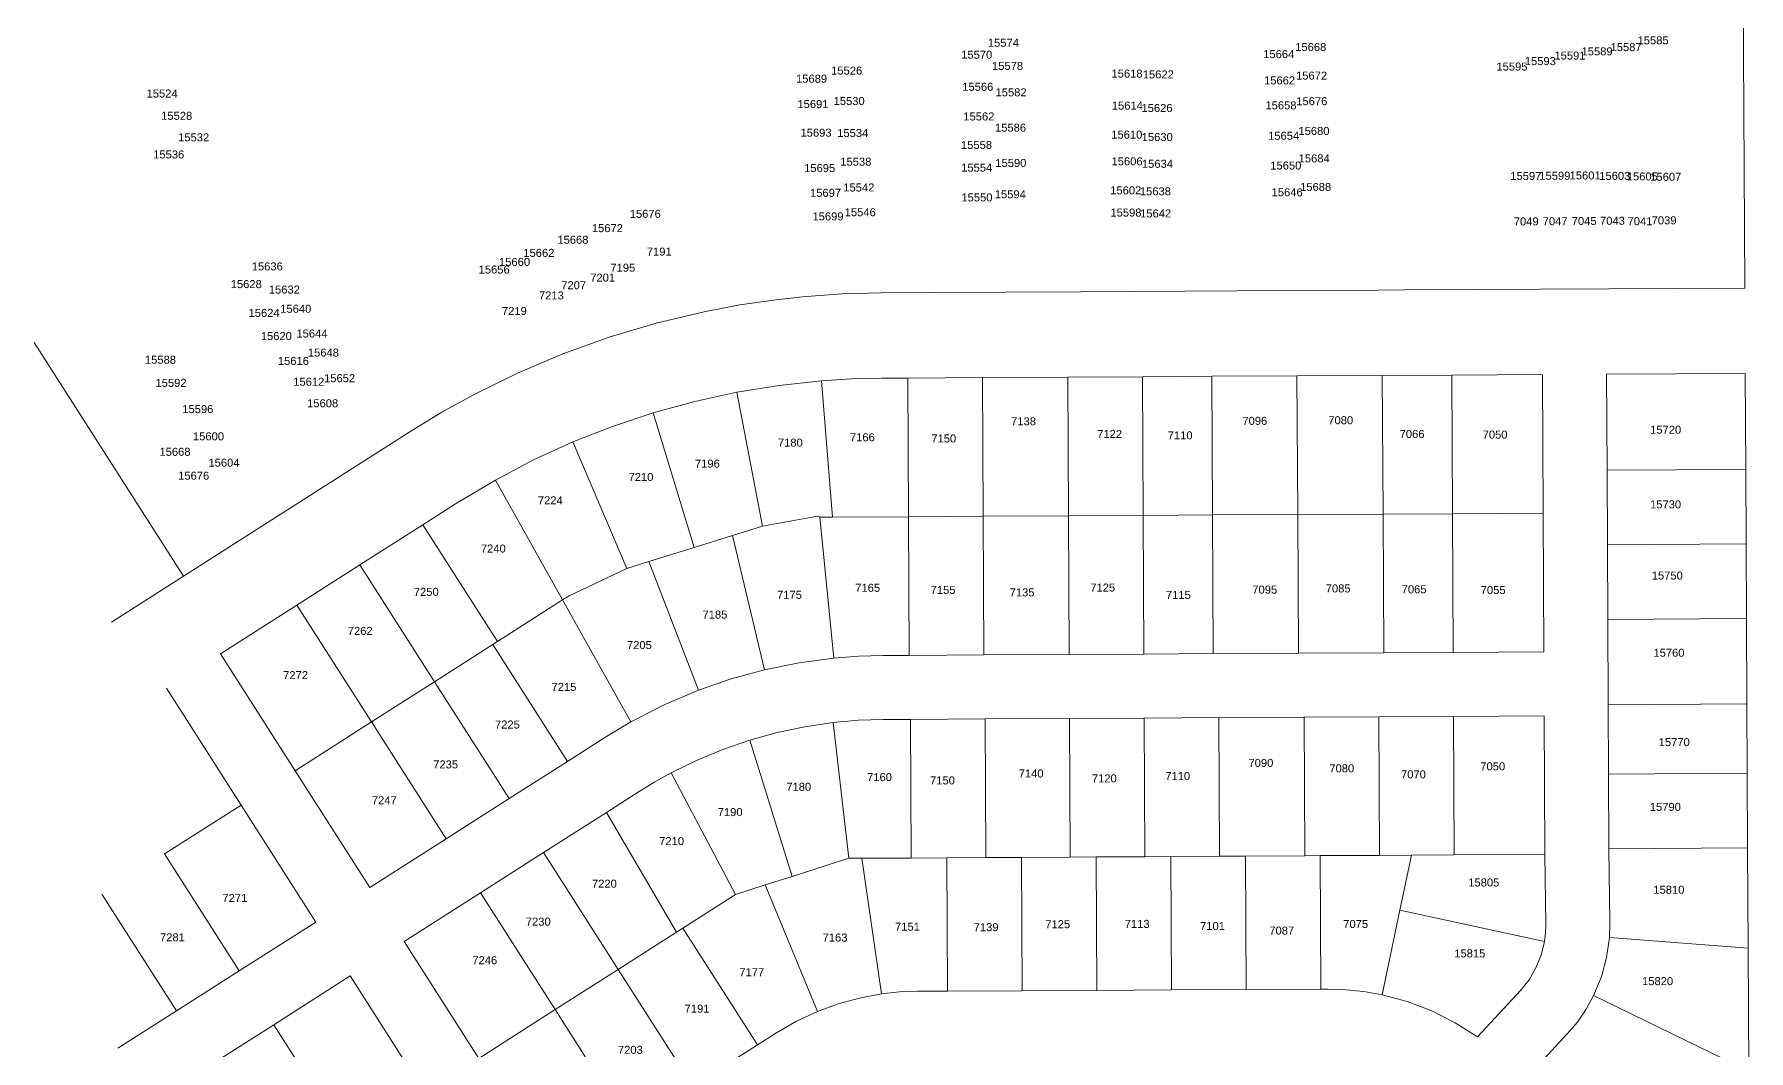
# Model space of a CAD drawing. Header units: feet. Extents: x 865220 to 2843432, y -2240498 to 970288.
# Drawn here: x 2828981 to 2830588, y 956524 to 957477 of the extents above; entities that cross this region are included whole.
import ezdxf
from ezdxf.enums import TextEntityAlignment as Align

# ---------------------------------------------------------------- set-up
doc = ezdxf.new("R2010")
doc.units = ezdxf.units.FT
doc.header["$LTSCALE"] = 0.015
doc.header["$MEASUREMENT"] = 0
doc.layers.add('Dakota County Addresses', color=7, linetype='Continuous')
doc.layers.add('Dakota County Parcels', color=7, linetype='Continuous')
doc.styles.add('Dimensions 100', font='arial.ttf')

# ---------------------------------------------------------------- blocks, each defined once
blk = doc.blocks.new('ACMAP_ANN_TEMPLATE_Dakota County Addresses')
at = {"layer": 'Dakota County Addresses', "style": 'Dimensions 100'}
blk.add_attdef('DakotaCountyAddress', text='', height=50, dxfattribs=at).set_placement((0, 0), align=Align.CENTER)

msp = doc.modelspace()

# ---------------------------------------------------------------- linework, layer by layer
at = {"layer": 'Dakota County Parcels', "lineweight": 5, "ltscale": 100}
for p, q in [((2830583, 957406.2), (2830582.1, 957587.4)), ((2830583.8, 957240.4), (2830583, 957406.2)), ((2829774.2, 957234.8), (2829824.7, 957235.1)), ((2829824.7, 957235.1), (2829891.2, 957235.5)), ((2829891.2, 957235.5), (2829961.3, 957235.9)), ((2829961.3, 957235.9), (2830108, 957236.7)), ((2830108, 957236.7), (2830240, 957237.4)), ((2830240, 957237.4), (2830265, 957237.6)), ((2830265, 957237.6), (2830583.8, 957239.4)), ((2830583.8, 957239.4), (2830583.8, 957240.4)), ((2829700.6, 957231.2), (2829675.8, 957228.4)), ((2828980.5, 957188.3), (2829120.4, 956969.2)), ((2829774.6, 957154.8), (2829799.2, 957155)), ((2829799.2, 957155), (2829869.2, 957155.4)), ((2829799.9, 957025), (2829799.2, 957155)), ((2829869.2, 957155.4), (2829949.2, 957155.8)), ((2829869.9, 957025.4), (2829869.2, 957155.4)), ((2829949.2, 957155.8), (2830019.2, 957156.2)), ((2829949.9, 957025.8), (2829949.2, 957155.8)), ((2830019.2, 957156.2), (2830084.2, 957156.6)), ((2830019.9, 957026.2), (2830019.2, 957156.2)), ((2830084.2, 957156.6), (2830164.1, 957157)), ((2830084.9, 957026.6), (2830084.2, 957156.6)), ((2830164.1, 957157), (2830244.1, 957157.4)), ((2830164.9, 957027), (2830164.1, 957157)), ((2830244.1, 957157.4), (2830309.1, 957157.8)), ((2830244.9, 957027.5), (2830244.1, 957157.4)), ((2830309.1, 957157.8), (2830394.3, 957158.3)), ((2830309.9, 957027.8), (2830309.1, 957157.8)), ((2830394.9, 957028.3), (2830394.3, 957158.3)), ((2830454.2, 957158.6), (2830584.2, 957159.3)), ((2830454.7, 957068.7), (2830454.2, 957158.6)), ((2830584.7, 957069.4), (2830584.2, 957159.3)), ((2829639.2, 957141.7), (2829663, 957016)), ((2829728.7, 957024.6), (2829718.4, 957152.4)), ((2829560.6, 957122.4), (2829599, 956996)), ((2829232.6, 957040.8), (2829333.4, 957105.2)), ((2829485.4, 957095.1), (2829535.9, 956976.4)), ((2829412.7, 957059.4), (2829375.3, 957037)), ((2829412.7, 957059.4), (2829475.7, 956946.9)), ((2830454.7, 957068.7), (2830584.7, 957069.4)), ((2830455.1, 956998.7), (2830454.7, 957068.7)), ((2830585, 956999.4), (2830584.7, 957069.4)), ((2829120.4, 956969.2), (2829232.6, 957040.8)), ((2829344.6, 957017.5), (2829375.3, 957037)), ((2829949.9, 957025.8), (2830019.9, 957026.2)), ((2830019.9, 957026.2), (2830084.9, 957026.6)), ((2830020.6, 956896.2), (2830019.9, 957026.2)), ((2830084.9, 957026.6), (2830164.9, 957027)), ((2830085.6, 956896.6), (2830084.9, 957026.6)), ((2830164.9, 957027), (2830244.9, 957027.5)), ((2830165.6, 956897), (2830164.9, 957027)), ((2830244.9, 957027.5), (2830309.9, 957027.8)), ((2830245.6, 956897.5), (2830244.9, 957027.5)), ((2830309.9, 957027.8), (2830394.9, 957028.3)), ((2830310.6, 956897.8), (2830309.9, 957027.8)), ((2830395.6, 956898.3), (2830394.9, 957028.3)), ((2829285.6, 956979.8), (2829344.6, 957017.5)), ((2829344.6, 957017.5), (2829414.6, 956907.9)), ((2829635.1, 957007.3), (2829663, 957016)), ((2829663, 957016), (2829714.7, 957025.5)), ((2829714.7, 957025.5), (2829714.9, 957025.5)), ((2829714.9, 957025.5), (2829716.9, 957024.5)), ((2829716.9, 957024.5), (2829728.7, 957024.6)), ((2829716.9, 957024.5), (2829730.1, 956892.4)), ((2829728.7, 957024.6), (2829799.9, 957025)), ((2829799.9, 957025), (2829869.9, 957025.4)), ((2829800.6, 956895), (2829799.9, 957025)), ((2829869.9, 957025.4), (2829949.9, 957025.8)), ((2829870.6, 956895.4), (2829869.9, 957025.4)), ((2829950.6, 956895.8), (2829949.9, 957025.8)), ((2829556.7, 956982.9), (2829599, 956996)), ((2829599, 956996), (2829635.1, 957007.3)), ((2829635.1, 957007.3), (2829665.1, 956881.5)), ((2830455.1, 956998.7), (2830585, 956999.4)), ((2830455.4, 956928.7), (2830455.1, 956998.7)), ((2830585.4, 956929.4), (2830585, 956999.4)), ((2829226.6, 956942.1), (2829285.6, 956979.8)), ((2829285.6, 956979.8), (2829355.6, 956870.2)), ((2829535.9, 956976.4), (2829556.7, 956982.9)), ((2829556.7, 956982.9), (2829603.1, 956862.3)), ((2829053, 956926.2), (2829120.4, 956969.2)), ((2829482, 956950.9), (2829535.9, 956976.4)), ((2829414.6, 956907.9), (2829475.7, 956946.9)), ((2829475.7, 956946.9), (2829482, 956950.9)), ((2829475.7, 956946.9), (2829539.7, 956832.6)), ((2829155, 956896.4), (2829226.6, 956942.1)), ((2829226.6, 956942.1), (2829296.6, 956832.6)), ((2830455.4, 956928.7), (2830585.4, 956929.4)), ((2830455.8, 956848.7), (2830455.4, 956928.7)), ((2830585.8, 956849.4), (2830585.4, 956929.4)), ((2829355.6, 956870.2), (2829410.4, 956905.2)), ((2829410.4, 956905.2), (2829414.6, 956907.9)), ((2829410.4, 956905.2), (2829480.3, 956795.6)), ((2830245.6, 956897.5), (2830310.6, 956897.8)), ((2830310.6, 956897.8), (2830395.6, 956898.3)), ((2829155, 956896.4), (2829225, 956786.8)), ((2829776.1, 956894.9), (2829800.6, 956895)), ((2829800.6, 956895), (2829870.6, 956895.4)), ((2829870.6, 956895.4), (2829950.6, 956895.8)), ((2829950.6, 956895.8), (2830020.6, 956896.2)), ((2830020.6, 956896.2), (2830085.6, 956896.6)), ((2830085.6, 956896.6), (2830165.6, 956897)), ((2830165.6, 956897), (2830245.6, 956897.5)), ((2829296.6, 956832.6), (2829355.6, 956870.2)), ((2829355.6, 956870.2), (2829425.5, 956760.7)), ((2829104.4, 956864.1), (2829174.4, 956754.5)), ((2830455.8, 956848.7), (2830585.8, 956849.4)), ((2830586.1, 956784.4), (2830585.8, 956849.4)), ((2829776.4, 956834.9), (2829801.8, 956835)), ((2829801.8, 956835), (2829871.8, 956835.4)), ((2829802.5, 956705), (2829801.8, 956835)), ((2829871.8, 956835.4), (2829950.8, 956835.8)), ((2829872.5, 956705.4), (2829871.8, 956835.4)), ((2829950.8, 956835.8), (2830020.8, 956836.2)), ((2829951.5, 956705.9), (2829950.8, 956835.8)), ((2830020.8, 956836.2), (2830090.8, 956836.6)), ((2830021.5, 956706.2), (2830020.8, 956836.2)), ((2830090.8, 956836.6), (2830170.8, 956837.1)), ((2830091.5, 956706.6), (2830090.8, 956836.6)), ((2830170.8, 956837.1), (2830240.7, 956837.5)), ((2830171.5, 956707.1), (2830170.8, 956837.1)), ((2830240.7, 956837.5), (2830310.7, 956837.8)), ((2830241.5, 956707.5), (2830240.7, 956837.5)), ((2830310.7, 956837.8), (2830395.9, 956838.3)), ((2830311.5, 956707.9), (2830310.7, 956837.8)), ((2830395.9, 956838.3), (2830396.5, 956708.3)), ((2830456.1, 956783.7), (2830455.8, 956848.7)), ((2829296.6, 956832.6), (2829225, 956786.8)), ((2829296.6, 956832.6), (2829366.5, 956723)), ((2829480.3, 956795.6), (2829515.2, 956817.9)), ((2829539.7, 956832.6), (2829515.2, 956817.9)), ((2829729.3, 956832), (2829744, 956704.7)), ((2829651.1, 956815.5), (2829690.8, 956687.7)), ((2829225, 956786.8), (2829294.9, 956677.3)), ((2829425.5, 956760.7), (2829480.3, 956795.6)), ((2829577.4, 956784.8), (2829637.8, 956670.8)), ((2830456.1, 956783.7), (2830586.1, 956784.4)), ((2830456.5, 956713.7), (2830456.1, 956783.7)), ((2830586.5, 956714.4), (2830586.1, 956784.4)), ((2829102.7, 956708.8), (2829174.4, 956754.5)), ((2829174.4, 956754.5), (2829244.3, 956645)), ((2829366.5, 956723), (2829425.5, 956760.7)), ((2829516.8, 956747.8), (2829547.5, 956767.3)), ((2829457.8, 956710.1), (2829516.8, 956747.8)), ((2829516.8, 956747.8), (2829582.5, 956635.5)), ((2829294.9, 956677.3), (2829366.5, 956723)), ((2829102.7, 956708.8), (2829172.7, 956599.3)), ((2829398.8, 956672.4), (2829457.8, 956710.1)), ((2829457.8, 956710.1), (2829527.8, 956600.5)), ((2829744, 956704.7), (2829756.2, 956704.8)), ((2829756.2, 956704.8), (2829802.5, 956705)), ((2829756.2, 956704.8), (2829774.5, 956577.5)), ((2829802.5, 956705), (2829835.9, 956705.2)), ((2829835.9, 956705.2), (2829872.5, 956705.4)), ((2829836.5, 956580.2), (2829835.9, 956705.2)), ((2829872.5, 956705.4), (2829905.9, 956705.6)), ((2829905.9, 956705.6), (2829951.5, 956705.9)), ((2829906.5, 956580.6), (2829905.9, 956705.6)), ((2829951.5, 956705.9), (2829975.8, 956706)), ((2829975.8, 956706), (2830021.5, 956706.2)), ((2829976.5, 956580.9), (2829975.8, 956706)), ((2830021.5, 956706.2), (2830045.8, 956706.4)), ((2830045.8, 956706.4), (2830091.5, 956706.6)), ((2830046.5, 956581.3), (2830045.8, 956706.4)), ((2830091.5, 956706.6), (2830115.8, 956706.8)), ((2830115.8, 956706.8), (2830171.5, 956707.1)), ((2830116.5, 956581.6), (2830115.8, 956706.8)), ((2830171.5, 956707.1), (2830185.8, 956707.2)), ((2830185.8, 956707.2), (2830241.5, 956707.5)), ((2830186.5, 956582), (2830185.8, 956707.2)), ((2830241.5, 956707.5), (2830271.5, 956707.6)), ((2830260.6, 956656), (2830271.5, 956707.6)), ((2830271.5, 956707.6), (2830311.5, 956707.9)), ((2830311.5, 956707.9), (2830396.5, 956708.3)), ((2830397.4, 956643), (2830396.5, 956708.3)), ((2830456.5, 956713.7), (2830586.5, 956714.4)), ((2830457.4, 956643.8), (2830456.5, 956713.7)), ((2830586.9, 956620.6), (2830586.5, 956714.4)), ((2829690.8, 956687.7), (2829744, 956704.7)), ((2829637.8, 956670.8), (2829665.6, 956679.7)), ((2829665.6, 956679.7), (2829690.8, 956687.7)), ((2829665.6, 956679.7), (2829714.7, 956561.1)), ((2829043.8, 956671.2), (2829113.7, 956561.6)), ((2829327.2, 956626.7), (2829398.8, 956672.4)), ((2829398.8, 956672.4), (2829468.8, 956562.9)), ((2829588.4, 956639.3), (2829637.8, 956670.8)), ((2829172.7, 956599.3), (2829244.3, 956645)), ((2830243.8, 956576.8), (2830260.6, 956656)), ((2830260.6, 956656), (2830396.1, 956626.6)), ((2830457, 956630.5), (2830457.4, 956643.8)), ((2829327.2, 956626.7), (2829397.1, 956517.1)), ((2829527.8, 956600.5), (2829582.5, 956635.5)), ((2829582.5, 956635.5), (2829588.4, 956639.3)), ((2829588.4, 956639.3), (2829658.4, 956529.7)), ((2830457, 956630.5), (2830586.9, 956620.6)), ((2830587.5, 956505), (2830586.9, 956620.6)), ((2829113.7, 956561.6), (2829172.7, 956599.3)), ((2829205, 956548.7), (2829276.6, 956594.4)), ((2829276.6, 956594.4), (2829346.6, 956484.9)), ((2829468.8, 956562.9), (2829527.8, 956600.5)), ((2829527.8, 956600.5), (2829597.7, 956491)), ((2829808.6, 956580.1), (2829836.5, 956580.2)), ((2829836.5, 956580.2), (2829906.5, 956580.6)), ((2829906.5, 956580.6), (2829976.5, 956580.9)), ((2829976.5, 956580.9), (2830046.5, 956581.3)), ((2830046.5, 956581.3), (2830116.5, 956581.6)), ((2830116.5, 956581.6), (2830186.5, 956582)), ((2830186.5, 956582), (2830192.9, 956582)), ((2830333.3, 956537.4), (2830373.5, 956580.8)), ((2829058.9, 956526.6), (2829113.7, 956561.6)), ((2829397.1, 956517.1), (2829468.8, 956562.9)), ((2829468.8, 956562.9), (2829538.7, 956453.3)), ((2830442.2, 956576), (2830587.5, 956505)), ((2829146, 956511), (2829205, 956548.7)), ((2829205, 956548.7), (2829274.9, 956439.1)), ((2829597.7, 956491), (2829658.4, 956529.7)), ((2829658.4, 956529.7), (2829676.1, 956541)), ((2830377.3, 956496.6), (2830417.5, 956540))]:
    msp.add_line(p, q, dxfattribs=at)
for points in [[(2829675.8, 957228.4), (2829641.9, 957223.5), (2829608.3, 957217.2)], [(2829774.2, 957234.8), (2829737.4, 957233.8), (2829700.6, 957231.2)], [(2829608.3, 957217.2), (2829563.5, 957206.4), (2829519.4, 957193.2), (2829476, 957177.6), (2829433.6, 957159.6), (2829392.2, 957139.3)], [(2829774.6, 957154.8), (2829746.5, 957154.1), (2829718.4, 957152.4)], [(2829392.2, 957139.3), (2829362.5, 957122.9), (2829333.4, 957105.2)], [(2829639.2, 957141.7), (2829599.6, 957133.1), (2829560.6, 957122.4)], [(2829718.4, 957152.4), (2829678.6, 957148.1), (2829639.2, 957141.7)], [(2829560.6, 957122.4), (2829522.6, 957109.7), (2829485.4, 957095.1)], [(2829485.4, 957095.1), (2829448.6, 957078.2), (2829412.7, 957059.4)], [(2829665.1, 956881.5), (2829633.8, 956872.9), (2829603.1, 956862.3)], [(2829730.1, 956892.4), (2829697.4, 956888.1), (2829665.1, 956881.5)], [(2829776.1, 956894.9), (2829753.1, 956894.2), (2829730.1, 956892.4)], [(2829603.1, 956862.3), (2829570.9, 956848.6), (2829539.7, 956832.6)], [(2829776.4, 956834.9), (2829752.8, 956834.1), (2829729.3, 956832)], [(2829729.3, 956832), (2829702.9, 956828.1), (2829676.8, 956822.6), (2829651.1, 956815.5)], [(2829651.1, 956815.5), (2829625.9, 956806.8), (2829601.3, 956796.5), (2829577.4, 956784.8)], [(2829577.4, 956784.8), (2829562.2, 956776.3), (2829547.5, 956767.3)], [(2830396.1, 956626.6), (2830397.1, 956634.8), (2830397.4, 956643)], [(2830373.5, 956580.8), (2830381.6, 956590.9), (2830388.1, 956602.1), (2830393, 956614), (2830396.1, 956626.6)], [(2830442.2, 956576), (2830449.4, 956593.5), (2830454.3, 956611.8), (2830457, 956630.5)], [(2829774.5, 956577.5), (2829754.1, 956573.7), (2829734.1, 956568.3), (2829714.7, 956561.1)], [(2829808.6, 956580.1), (2829791.5, 956579.4), (2829774.5, 956577.5)], [(2830243.8, 956576.8), (2830226.9, 956579.8), (2830210, 956581.5), (2830192.9, 956582)], [(2830333.3, 956537.4), (2830312.5, 956550.6), (2830290.5, 956561.7), (2830267.5, 956570.5), (2830243.8, 956576.8)], [(2829714.7, 956561.1), (2829694.9, 956551.9), (2829676.1, 956541)], [(2830417.5, 956540), (2830426.9, 956551.2), (2830435.1, 956563.2), (2830442.2, 956576)]]:
    msp.add_lwpolyline(points, dxfattribs=at)

# ---------------------------------------------------------------- block references
at = {"layer": 'Dakota County Addresses', "lineweight": 5, "ltscale": 100, "xscale": 0.15, "yscale": 0.15, "zscale": 0.15}
for p, values in [((2829863.9, 957454.4), {'DakotaCountyAddress': '15570'}), ((2829888.9, 957465.6), {'DakotaCountyAddress': '15574'}), ((2830147, 957454.9), {'DakotaCountyAddress': '15664'}), ((2830177, 957461.6), {'DakotaCountyAddress': '15668'}), ((2830420, 957453.6), {'DakotaCountyAddress': '15591'}), ((2830445.4, 957457.5), {'DakotaCountyAddress': '15589'}), ((2830472.6, 957461.5), {'DakotaCountyAddress': '15587'}), ((2830497.9, 957467.9), {'DakotaCountyAddress': '15585'}), ((2829742, 957439.5), {'DakotaCountyAddress': '15526'}), ((2829892.8, 957443.9), {'DakotaCountyAddress': '15578'}), ((2830004.8, 957436.7), {'DakotaCountyAddress': '15618'}), ((2830365.6, 957443.3), {'DakotaCountyAddress': '15595'}), ((2830392.2, 957448.4), {'DakotaCountyAddress': '15593'}), ((2829709.1, 957431.9), {'DakotaCountyAddress': '15689'}), ((2829864.9, 957424.3), {'DakotaCountyAddress': '15566'}), ((2830034.1, 957435.9), {'DakotaCountyAddress': '15622'}), ((2830147.8, 957430.3), {'DakotaCountyAddress': '15662'}), ((2830177.8, 957434.8), {'DakotaCountyAddress': '15672'}), ((2829100.3, 957418), {'DakotaCountyAddress': '15524'}), ((2829710.4, 957408.1), {'DakotaCountyAddress': '15691'}), ((2829744.3, 957411), {'DakotaCountyAddress': '15530'}), ((2829896.1, 957419.1), {'DakotaCountyAddress': '15582'}), ((2830005.1, 957406.7), {'DakotaCountyAddress': '15614'}), ((2830032.9, 957404.4), {'DakotaCountyAddress': '15626'}), ((2830149.1, 957406.9), {'DakotaCountyAddress': '15658'}), ((2830178, 957410.8), {'DakotaCountyAddress': '15676'}), ((2829114, 957397.1), {'DakotaCountyAddress': '15528'}), ((2829865.9, 957396.5), {'DakotaCountyAddress': '15562'}), ((2829129.9, 957376.9), {'DakotaCountyAddress': '15532'}), ((2829713.3, 957381.3), {'DakotaCountyAddress': '15693'}), ((2829747.7, 957381), {'DakotaCountyAddress': '15534'}), ((2829895.6, 957386), {'DakotaCountyAddress': '15586'}), ((2830004.6, 957379.5), {'DakotaCountyAddress': '15610'}), ((2830033.1, 957377.2), {'DakotaCountyAddress': '15630'}), ((2830151.6, 957378.4), {'DakotaCountyAddress': '15654'}), ((2830180, 957382.9), {'DakotaCountyAddress': '15680'}), ((2829106.5, 957360.9), {'DakotaCountyAddress': '15536'}), ((2829863.7, 957369.8), {'DakotaCountyAddress': '15558'}), ((2830180.2, 957357.2), {'DakotaCountyAddress': '15684'}), ((2829716.7, 957348.1), {'DakotaCountyAddress': '15695'}), ((2829750.6, 957354.1), {'DakotaCountyAddress': '15538'}), ((2829863.9, 957348.5), {'DakotaCountyAddress': '15554'}), ((2829895.9, 957352.9), {'DakotaCountyAddress': '15590'}), ((2830004.8, 957354.4), {'DakotaCountyAddress': '15606'}), ((2830033.3, 957352.1), {'DakotaCountyAddress': '15634'}), ((2830153.6, 957350.5), {'DakotaCountyAddress': '15650'}), ((2830378.6, 957340.7), {'DakotaCountyAddress': '15597'}), ((2830405.8, 957340.9), {'DakotaCountyAddress': '15599'}), ((2830434.2, 957341.2), {'DakotaCountyAddress': '15601'}), ((2830462, 957340.8), {'DakotaCountyAddress': '15603'}), ((2830487.8, 957340.3), {'DakotaCountyAddress': '15605'}), ((2829722.2, 957324.9), {'DakotaCountyAddress': '15697'}), ((2829753.4, 957329.9), {'DakotaCountyAddress': '15542'}), ((2830003.6, 957327.2), {'DakotaCountyAddress': '15602'}), ((2830031.4, 957326.3), {'DakotaCountyAddress': '15638'}), ((2830154.9, 957325.4), {'DakotaCountyAddress': '15646'}), ((2830181.6, 957330.4), {'DakotaCountyAddress': '15688'}), ((2830509.8, 957339.9), {'DakotaCountyAddress': '15607'}), ((2829864.1, 957320.6), {'DakotaCountyAddress': '15550'}), ((2829895.4, 957323.5), {'DakotaCountyAddress': '15594'}), ((2829517.7, 957291.8), {'DakotaCountyAddress': '15672'}), ((2829553.2, 957305.2), {'DakotaCountyAddress': '15676'}), ((2829724.5, 957302.8), {'DakotaCountyAddress': '15699'}), ((2829754.7, 957306.7), {'DakotaCountyAddress': '15546'}), ((2830003.8, 957306.4), {'DakotaCountyAddress': '15598'}), ((2830031.6, 957305.6), {'DakotaCountyAddress': '15642'}), ((2830379, 957298.1), {'DakotaCountyAddress': '7049'}), ((2830406.1, 957298.3), {'DakotaCountyAddress': '7047'}), ((2830433.3, 957298.5), {'DakotaCountyAddress': '7045'}), ((2830459.8, 957298.7), {'DakotaCountyAddress': '7043'}), ((2830485.6, 957298.3), {'DakotaCountyAddress': '7041'}), ((2830508.2, 957299.1), {'DakotaCountyAddress': '7039'}), ((2829485.4, 957280.9), {'DakotaCountyAddress': '15668'}), ((2829430.7, 957260.1), {'DakotaCountyAddress': '15660'}), ((2829453.5, 957268.6), {'DakotaCountyAddress': '15662'}), ((2829566.3, 957269.8), {'DakotaCountyAddress': '7191'}), ((2829198.9, 957255.9), {'DakotaCountyAddress': '15636'}), ((2829411.6, 957253), {'DakotaCountyAddress': '15656'}), ((2829513.3, 957245.4), {'DakotaCountyAddress': '7201'}), ((2829532.2, 957254.7), {'DakotaCountyAddress': '7195'}), ((2829179.2, 957239.3), {'DakotaCountyAddress': '15628'}), ((2829214.9, 957234.2), {'DakotaCountyAddress': '15632'}), ((2829465.2, 957228.7), {'DakotaCountyAddress': '7213'}), ((2829486.1, 957238.3), {'DakotaCountyAddress': '7207'}), ((2829195.9, 957212.3), {'DakotaCountyAddress': '15624'}), ((2829225.6, 957216.2), {'DakotaCountyAddress': '15640'}), ((2829430.5, 957214.1), {'DakotaCountyAddress': '7219'}), ((2829207.4, 957190.6), {'DakotaCountyAddress': '15620'}), ((2829240.8, 957193), {'DakotaCountyAddress': '15644'}), ((2829098.8, 957168.4), {'DakotaCountyAddress': '15588'}), ((2829223.4, 957167.3), {'DakotaCountyAddress': '15616'}), ((2829251.5, 957175.1), {'DakotaCountyAddress': '15648'}), ((2829237.8, 957147.8), {'DakotaCountyAddress': '15612'}), ((2829266.7, 957151.1), {'DakotaCountyAddress': '15652'}), ((2829108.7, 957146.7), {'DakotaCountyAddress': '15592'}), ((2829133.8, 957122.1), {'DakotaCountyAddress': '15596'}), ((2829250.8, 957127.6), {'DakotaCountyAddress': '15608'}), ((2829907.8, 957110.7), {'DakotaCountyAddress': '7138'}), ((2830124.6, 957111.1), {'DakotaCountyAddress': '7096'}), ((2830205.1, 957111.7), {'DakotaCountyAddress': '7080'}), ((2830509.7, 957102.8), {'DakotaCountyAddress': '15720'}), ((2829143.8, 957096.6), {'DakotaCountyAddress': '15600'}), ((2829689.2, 957090.7), {'DakotaCountyAddress': '7180'}), ((2829756.7, 957095.7), {'DakotaCountyAddress': '7166'}), ((2829833, 957094.6), {'DakotaCountyAddress': '7150'}), ((2829988.5, 957098.8), {'DakotaCountyAddress': '7122'}), ((2830054.6, 957097.5), {'DakotaCountyAddress': '7110'}), ((2830272, 957098.8), {'DakotaCountyAddress': '7066'}), ((2830349.8, 957098.2), {'DakotaCountyAddress': '7050'}), ((2829112.4, 957082.1), {'DakotaCountyAddress': '15668'}), ((2829158.3, 957071.9), {'DakotaCountyAddress': '15604'}), ((2829611.4, 957071), {'DakotaCountyAddress': '7196'}), ((2829129.9, 957059.7), {'DakotaCountyAddress': '15676'}), ((2829549.2, 957058.5), {'DakotaCountyAddress': '7210'}), ((2829464.2, 957036.6), {'DakotaCountyAddress': '7224'}), ((2830509.6, 957032.8), {'DakotaCountyAddress': '15730'}), ((2829410.8, 956991.4), {'DakotaCountyAddress': '7240'}), ((2829761.7, 956954.6), {'DakotaCountyAddress': '7165'}), ((2829982, 956954.8), {'DakotaCountyAddress': '7125'}), ((2830511.2, 956966.1), {'DakotaCountyAddress': '15750'}), ((2829347.9, 956950.8), {'DakotaCountyAddress': '7250'}), ((2829688.4, 956948), {'DakotaCountyAddress': '7175'}), ((2829832.4, 956952.6), {'DakotaCountyAddress': '7155'}), ((2829906.4, 956950.3), {'DakotaCountyAddress': '7135'}), ((2830052.9, 956947.9), {'DakotaCountyAddress': '7115'}), ((2830133.9, 956952.9), {'DakotaCountyAddress': '7095'}), ((2830202.7, 956954), {'DakotaCountyAddress': '7085'}), ((2830273.9, 956953.2), {'DakotaCountyAddress': '7065'}), ((2830348, 956952.5), {'DakotaCountyAddress': '7055'}), ((2829618.5, 956929.5), {'DakotaCountyAddress': '7185'}), ((2829286, 956914.2), {'DakotaCountyAddress': '7262'}), ((2829547.7, 956900.9), {'DakotaCountyAddress': '7205'}), ((2830512.8, 956893.7), {'DakotaCountyAddress': '15760'}), ((2829225.4, 956872.7), {'DakotaCountyAddress': '7272'}), ((2829477, 956861.7), {'DakotaCountyAddress': '7215'}), ((2829424, 956826.4), {'DakotaCountyAddress': '7225'}), ((2830517.7, 956809.9), {'DakotaCountyAddress': '15770'}), ((2829366.1, 956789), {'DakotaCountyAddress': '7235'}), ((2829914.9, 956780.5), {'DakotaCountyAddress': '7140'}), ((2830052.3, 956778.1), {'DakotaCountyAddress': '7110'}), ((2830130.3, 956790.4), {'DakotaCountyAddress': '7090'}), ((2830206.1, 956785.3), {'DakotaCountyAddress': '7080'}), ((2830273.3, 956779.7), {'DakotaCountyAddress': '7070'}), ((2830347.6, 956787.2), {'DakotaCountyAddress': '7050'}), ((2829697.1, 956768), {'DakotaCountyAddress': '7180'}), ((2829772.8, 956777.1), {'DakotaCountyAddress': '7160'}), ((2829831.8, 956774), {'DakotaCountyAddress': '7150'}), ((2829983.5, 956775.9), {'DakotaCountyAddress': '7120'}), ((2829308.6, 956755.4), {'DakotaCountyAddress': '7247'}), ((2830509.4, 956749.2), {'DakotaCountyAddress': '15790'}), ((2829632.8, 956744.3), {'DakotaCountyAddress': '7190'}), ((2829577.9, 956717.1), {'DakotaCountyAddress': '7210'}), ((2829514.9, 956677.2), {'DakotaCountyAddress': '7220'}), ((2830339.2, 956678.3), {'DakotaCountyAddress': '15805'}), ((2830512.7, 956671.5), {'DakotaCountyAddress': '15810'}), ((2829168.5, 956663.8), {'DakotaCountyAddress': '7271'}), ((2829452.9, 956641.6), {'DakotaCountyAddress': '7230'}), ((2829799, 956636.9), {'DakotaCountyAddress': '7151'}), ((2829872.7, 956636.4), {'DakotaCountyAddress': '7139'}), ((2829939.8, 956639.2), {'DakotaCountyAddress': '7125'}), ((2830014.3, 956639.5), {'DakotaCountyAddress': '7113'}), ((2830084.9, 956637.5), {'DakotaCountyAddress': '7101'}), ((2830149.8, 956633.2), {'DakotaCountyAddress': '7087'}), ((2830219.1, 956639.4), {'DakotaCountyAddress': '7075'}), ((2829110, 956626.9), {'DakotaCountyAddress': '7281'}), ((2829731.1, 956626.7), {'DakotaCountyAddress': '7163'}), ((2829402.8, 956605.4), {'DakotaCountyAddress': '7246'}), ((2830326.1, 956611.8), {'DakotaCountyAddress': '15815'}), ((2829653, 956594.1), {'DakotaCountyAddress': '7177'}), ((2830502.1, 956585.8), {'DakotaCountyAddress': '15820'}), ((2829601.7, 956560), {'DakotaCountyAddress': '7191'}), ((2829539.2, 956521.4), {'DakotaCountyAddress': '7203'})]:
    msp.add_blockref('ACMAP_ANN_TEMPLATE_Dakota County Addresses', p, dxfattribs=at).add_auto_attribs(values)

doc.saveas('drawing.dxf')
